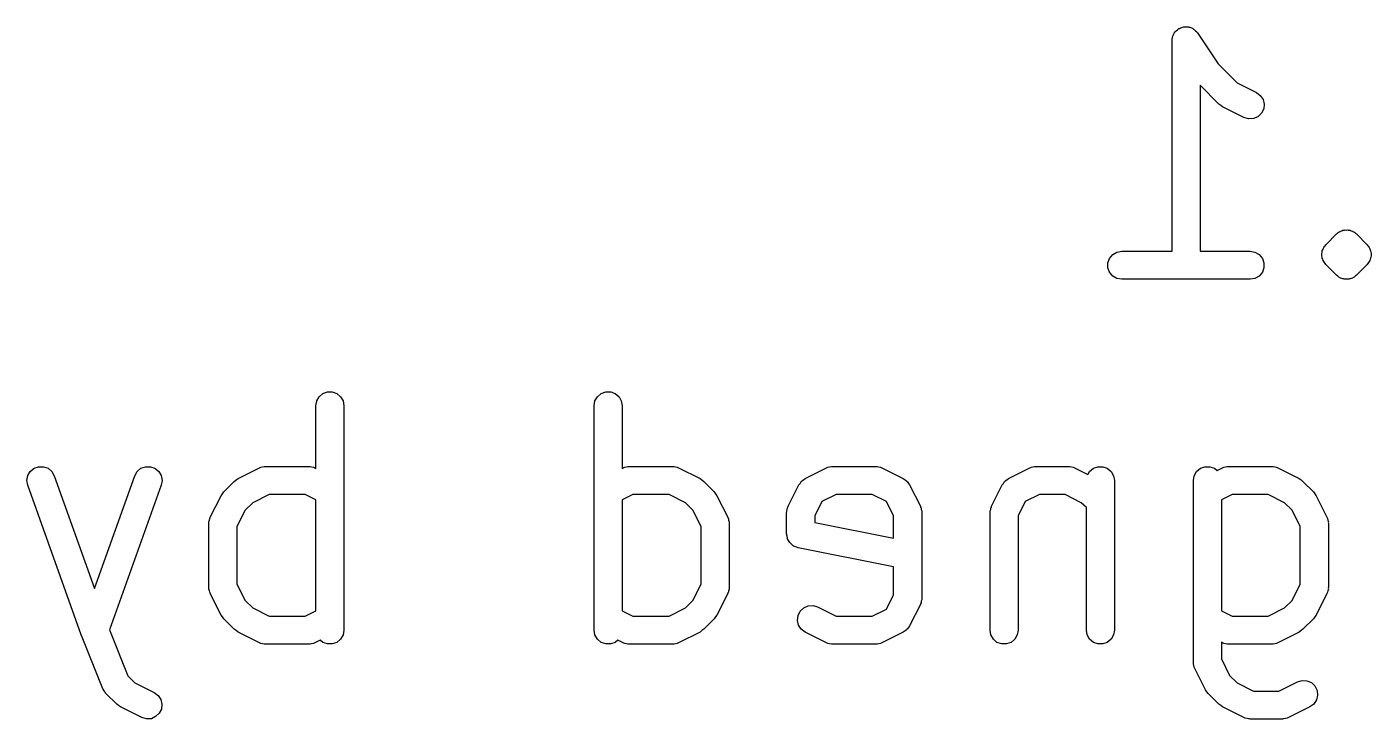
# Model space of a CAD drawing. Extents: x 61 to 194, y -144 to -63.
# Drawn here: x 106.49 to 112.48, y -123.16 to -120.08 of the extents above; entities that cross this region are included whole.
import ezdxf

# ---------------------------------------------------------------- set-up
doc = ezdxf.new("R2010")
doc.units = 0
doc.header["$MEASUREMENT"] = 0
doc.layers.add('BLACK', color=7, linetype='CONTINUOUS')

msp = doc.modelspace()

# ---------------------------------------------------------------- linework, layer by layer
at = {"layer": 'BLACK', "linetype": 'CONTINUOUS'}
for p, q in [((111.593, -120.119), (111.595, -120.116)), ((111.595, -120.116), (111.596, -120.112)), ((111.596, -120.112), (111.6, -120.106)), ((111.6, -120.106), (111.604, -120.1)), ((111.604, -120.1), (111.607, -120.097)), ((111.607, -120.097), (111.609, -120.095)), ((111.609, -120.095), (111.615, -120.091)), ((111.615, -120.091), (111.621, -120.086)), ((111.621, -120.086), (111.624, -120.085)), ((111.624, -120.085), (111.627, -120.083)), ((111.627, -120.083), (111.634, -120.081)), ((111.634, -120.081), (111.641, -120.078)), ((111.641, -120.078), (111.645, -120.078)), ((111.645, -120.078), (111.648, -120.078)), ((111.648, -120.078), (111.655, -120.078)), ((111.655, -120.078), (111.663, -120.078)), ((111.663, -120.078), (111.666, -120.08)), ((111.666, -120.08), (111.67, -120.08)), ((111.67, -120.08), (111.676, -120.083)), ((111.676, -120.083), (111.683, -120.086)), ((111.683, -120.086), (111.686, -120.088)), ((111.686, -120.088), (111.689, -120.09)), ((111.689, -120.09), (111.694, -120.095)), ((111.694, -120.095), (111.7, -120.1)), ((111.7, -120.1), (111.702, -120.103)), ((111.702, -120.103), (111.704, -120.105)), ((111.704, -120.105), (111.796, -120.243)), ((111.59, -120.133), (111.592, -120.126)), ((111.59, -120.136), (111.59, -120.133)), ((111.59, -120.14), (111.59, -120.136)), ((111.59, -121.077), (111.59, -120.14)), ((111.592, -120.126), (111.593, -120.119)), ((111.796, -120.243), (111.88, -120.327)), ((111.798, -120.422), (111.715, -120.338)), ((111.715, -120.338), (111.715, -121.077)), ((111.88, -120.327), (111.966, -120.37)), ((111.966, -120.37), (111.983, -120.383)), ((111.983, -120.383), (111.995, -120.401)), ((111.995, -120.401), (112, -120.422)), ((111.807, -120.428), (111.798, -120.422)), ((111.815, -120.434), (111.807, -120.428)), ((111.91, -120.481), (111.815, -120.434)), ((111.988, -120.463), (111.972, -120.478)), ((111.998, -120.443), (111.988, -120.463)), ((112, -120.422), (111.998, -120.443)), ((111.931, -120.488), (111.91, -120.481)), ((111.952, -120.486), (111.931, -120.488)), ((111.972, -120.478), (111.952, -120.486)), ((112.275, -121.048), (112.322, -121)), ((112.322, -121), (112.327, -120.997)), ((112.327, -120.997), (112.331, -120.993)), ((112.331, -120.993), (112.333, -120.992)), ((112.333, -120.992), (112.335, -120.991)), ((112.335, -120.991), (112.338, -120.99)), ((112.338, -120.99), (112.34, -120.988)), ((112.34, -120.988), (112.345, -120.987)), ((112.345, -120.987), (112.35, -120.984)), ((112.35, -120.984), (112.353, -120.984)), ((112.353, -120.984), (112.356, -120.983)), ((112.356, -120.983), (112.358, -120.983)), ((112.358, -120.983), (112.361, -120.982)), ((112.361, -120.982), (112.366, -120.983)), ((112.366, -120.983), (112.372, -120.982)), ((112.372, -120.982), (112.374, -120.983)), ((112.374, -120.983), (112.377, -120.983)), ((112.377, -120.983), (112.38, -120.984)), ((112.38, -120.984), (112.383, -120.984)), ((112.383, -120.984), (112.387, -120.987)), ((112.387, -120.987), (112.393, -120.988)), ((112.393, -120.988), (112.395, -120.99)), ((112.395, -120.99), (112.398, -120.991)), ((112.398, -120.991), (112.4, -120.992)), ((112.4, -120.992), (112.402, -120.993)), ((112.402, -120.993), (112.406, -120.997)), ((112.406, -120.997), (112.411, -121)), ((112.411, -121), (112.458, -121.048)), ((112.258, -121.076), (112.261, -121.071)), ((112.261, -121.071), (112.262, -121.066)), ((112.262, -121.066), (112.265, -121.061)), ((112.265, -121.061), (112.268, -121.056)), ((112.268, -121.056), (112.271, -121.053)), ((112.271, -121.053), (112.275, -121.048)), ((112.458, -121.048), (112.461, -121.053)), ((112.461, -121.053), (112.465, -121.056)), ((112.465, -121.056), (112.467, -121.061)), ((112.467, -121.061), (112.471, -121.066)), ((112.471, -121.066), (112.472, -121.071)), ((112.472, -121.071), (112.474, -121.076)), ((111.305, -121.129), (111.312, -121.109)), ((111.305, -121.151), (111.305, -121.129)), ((111.312, -121.109), (111.326, -121.092)), ((111.326, -121.092), (111.345, -121.081)), ((111.345, -121.081), (111.366, -121.077)), ((111.366, -121.077), (111.59, -121.077)), ((111.715, -121.077), (111.938, -121.077)), ((111.938, -121.077), (111.959, -121.081)), ((111.959, -121.081), (111.978, -121.092)), ((111.978, -121.092), (111.992, -121.109)), ((111.992, -121.109), (111.999, -121.129)), ((111.999, -121.129), (111.999, -121.151)), ((112.256, -121.087), (112.258, -121.082)), ((112.257, -121.092), (112.256, -121.087)), ((112.256, -121.098), (112.257, -121.092)), ((112.258, -121.103), (112.256, -121.098)), ((112.258, -121.082), (112.258, -121.076)), ((112.258, -121.108), (112.258, -121.103)), ((112.261, -121.113), (112.258, -121.108)), ((112.262, -121.119), (112.261, -121.113)), ((112.265, -121.123), (112.262, -121.119)), ((112.268, -121.128), (112.265, -121.123)), ((112.271, -121.132), (112.268, -121.128)), ((112.275, -121.136), (112.271, -121.132)), ((112.461, -121.132), (112.458, -121.136)), ((112.465, -121.128), (112.461, -121.132)), ((112.467, -121.123), (112.465, -121.128)), ((112.471, -121.119), (112.467, -121.123)), ((112.472, -121.113), (112.471, -121.119)), ((112.474, -121.108), (112.472, -121.113)), ((112.474, -121.076), (112.475, -121.082)), ((112.475, -121.103), (112.474, -121.108)), ((112.475, -121.082), (112.476, -121.087)), ((112.476, -121.098), (112.475, -121.103)), ((112.476, -121.087), (112.476, -121.092)), ((112.476, -121.092), (112.476, -121.098)), ((111.312, -121.171), (111.305, -121.151)), ((111.326, -121.188), (111.312, -121.171)), ((111.345, -121.199), (111.326, -121.188)), ((111.978, -121.188), (111.959, -121.199)), ((111.992, -121.171), (111.978, -121.188)), ((111.999, -121.151), (111.992, -121.171)), ((112.322, -121.184), (112.275, -121.136)), ((112.327, -121.187), (112.322, -121.184)), ((112.331, -121.191), (112.327, -121.187)), ((112.333, -121.192), (112.331, -121.191)), ((112.335, -121.194), (112.333, -121.192)), ((112.338, -121.195), (112.335, -121.194)), ((112.34, -121.197), (112.338, -121.195)), ((112.395, -121.195), (112.393, -121.197)), ((112.398, -121.194), (112.395, -121.195)), ((112.4, -121.192), (112.398, -121.194)), ((112.402, -121.191), (112.4, -121.192)), ((112.406, -121.187), (112.402, -121.191)), ((112.411, -121.184), (112.406, -121.187)), ((112.458, -121.136), (112.411, -121.184)), ((111.366, -121.202), (111.345, -121.199)), ((111.938, -121.202), (111.366, -121.202)), ((111.959, -121.199), (111.938, -121.202)), ((112.345, -121.198), (112.34, -121.197)), ((112.35, -121.2), (112.345, -121.198)), ((112.353, -121.2), (112.35, -121.2)), ((112.356, -121.201), (112.353, -121.2)), ((112.358, -121.201), (112.356, -121.201)), ((112.361, -121.202), (112.358, -121.201)), ((112.366, -121.202), (112.361, -121.202)), ((112.372, -121.202), (112.366, -121.202)), ((112.374, -121.201), (112.372, -121.202)), ((112.377, -121.201), (112.374, -121.201)), ((112.38, -121.2), (112.377, -121.201)), ((112.383, -121.2), (112.38, -121.2)), ((112.387, -121.198), (112.383, -121.2)), ((112.393, -121.197), (112.387, -121.198)), ((107.784, -121.744), (107.795, -121.725)), ((107.795, -121.725), (107.811, -121.711)), ((107.811, -121.711), (107.832, -121.703)), ((107.832, -121.703), (107.853, -121.703)), ((107.853, -121.703), (107.874, -121.711)), ((107.874, -121.711), (107.89, -121.725)), ((107.89, -121.725), (107.901, -121.744)), ((109.022, -121.744), (109.033, -121.725)), ((109.033, -121.725), (109.049, -121.711)), ((109.049, -121.711), (109.07, -121.703)), ((109.07, -121.703), (109.092, -121.703)), ((109.092, -121.703), (109.112, -121.711)), ((109.112, -121.711), (109.129, -121.725)), ((109.129, -121.725), (109.139, -121.744)), ((107.78, -121.765), (107.784, -121.744)), ((107.78, -122.045), (107.78, -121.765)), ((107.901, -121.744), (107.905, -121.765)), ((107.905, -121.765), (107.905, -122.765)), ((109.018, -121.765), (109.022, -121.744)), ((109.018, -122.765), (109.018, -121.765)), ((109.139, -121.744), (109.143, -121.765)), ((109.143, -121.765), (109.143, -122.045)), ((106.494, -122.098), (106.498, -122.076)), ((106.498, -122.076), (106.509, -122.058)), ((106.509, -122.058), (106.526, -122.044)), ((106.526, -122.044), (106.546, -122.037)), ((106.546, -122.037), (106.568, -122.037)), ((106.568, -122.037), (106.588, -122.044)), ((106.588, -122.044), (106.605, -122.058)), ((106.605, -122.058), (106.616, -122.077)), ((106.616, -122.077), (106.795, -122.579)), ((106.795, -122.579), (106.974, -122.077)), ((106.974, -122.077), (106.985, -122.058)), ((106.985, -122.058), (107.001, -122.044)), ((107.001, -122.044), (107.022, -122.037)), ((107.022, -122.037), (107.044, -122.037)), ((107.044, -122.037), (107.064, -122.044)), ((107.064, -122.044), (107.081, -122.058)), ((107.081, -122.058), (107.092, -122.076)), ((107.092, -122.076), (107.096, -122.098)), ((107.426, -122.096), (107.434, -122.09)), ((107.434, -122.09), (107.529, -122.042)), ((107.529, -122.042), (107.532, -122.041)), ((107.532, -122.041), (107.535, -122.039)), ((107.535, -122.039), (107.543, -122.038)), ((107.543, -122.038), (107.55, -122.036)), ((107.55, -122.036), (107.553, -122.036)), ((107.553, -122.036), (107.557, -122.036)), ((107.557, -122.036), (107.747, -122.036)), ((107.747, -122.036), (107.751, -122.036)), ((107.751, -122.036), (107.754, -122.036)), ((107.754, -122.036), (107.761, -122.038)), ((107.761, -122.038), (107.769, -122.039)), ((107.769, -122.039), (107.772, -122.041)), ((107.772, -122.041), (107.775, -122.042)), ((107.775, -122.042), (107.78, -122.045)), ((109.143, -122.045), (109.148, -122.042)), ((109.148, -122.042), (109.151, -122.041)), ((109.151, -122.041), (109.155, -122.039)), ((109.155, -122.039), (109.162, -122.038)), ((109.162, -122.038), (109.169, -122.036)), ((109.169, -122.036), (109.172, -122.036)), ((109.172, -122.036), (109.176, -122.036)), ((109.176, -122.036), (109.366, -122.036)), ((109.366, -122.036), (109.37, -122.036)), ((109.37, -122.036), (109.374, -122.036)), ((109.374, -122.036), (109.381, -122.038)), ((109.381, -122.038), (109.388, -122.039)), ((109.388, -122.039), (109.391, -122.041)), ((109.391, -122.041), (109.394, -122.042)), ((109.394, -122.042), (109.49, -122.09)), ((109.49, -122.09), (109.498, -122.096)), ((109.95, -122.095), (109.957, -122.09)), ((109.957, -122.09), (110.053, -122.042)), ((110.053, -122.042), (110.056, -122.041)), ((110.056, -122.041), (110.059, -122.039)), ((110.059, -122.039), (110.066, -122.038)), ((110.066, -122.038), (110.074, -122.036)), ((110.074, -122.036), (110.077, -122.036)), ((110.077, -122.036), (110.081, -122.036)), ((110.081, -122.036), (110.271, -122.036)), ((110.271, -122.036), (110.275, -122.036)), ((110.275, -122.036), (110.278, -122.036)), ((110.278, -122.036), (110.285, -122.038)), ((110.285, -122.038), (110.293, -122.039)), ((110.293, -122.039), (110.296, -122.041)), ((110.296, -122.041), (110.299, -122.042)), ((110.299, -122.042), (110.394, -122.09)), ((110.394, -122.09), (110.402, -122.095)), ((110.855, -122.095), (110.862, -122.09)), ((110.862, -122.09), (110.957, -122.042)), ((110.957, -122.042), (110.961, -122.041)), ((110.961, -122.041), (110.964, -122.039)), ((110.964, -122.039), (110.971, -122.038)), ((110.971, -122.038), (110.978, -122.036)), ((110.978, -122.036), (110.982, -122.036)), ((110.982, -122.036), (110.985, -122.036)), ((110.985, -122.036), (111.128, -122.036)), ((111.128, -122.036), (111.132, -122.036)), ((111.132, -122.036), (111.135, -122.036)), ((111.135, -122.036), (111.142, -122.038)), ((111.142, -122.038), (111.15, -122.039)), ((111.15, -122.039), (111.153, -122.041)), ((111.153, -122.041), (111.156, -122.042)), ((111.156, -122.042), (111.215, -122.072)), ((111.215, -122.072), (111.223, -122.058)), ((111.223, -122.058), (111.24, -122.044)), ((111.24, -122.044), (111.26, -122.037)), ((111.26, -122.037), (111.282, -122.037)), ((111.282, -122.037), (111.302, -122.044)), ((111.302, -122.044), (111.319, -122.058)), ((111.319, -122.058), (111.33, -122.077)), ((111.33, -122.077), (111.334, -122.098)), ((111.685, -122.098), (111.689, -122.077)), ((111.689, -122.077), (111.699, -122.058)), ((111.699, -122.058), (111.716, -122.044)), ((111.716, -122.044), (111.736, -122.037)), ((111.736, -122.037), (111.758, -122.037)), ((111.758, -122.037), (111.779, -122.044)), ((111.779, -122.044), (111.791, -122.054)), ((111.791, -122.054), (111.815, -122.042)), ((111.815, -122.042), (111.818, -122.041)), ((111.818, -122.041), (111.821, -122.039)), ((111.821, -122.039), (111.828, -122.038)), ((111.828, -122.038), (111.835, -122.036)), ((111.835, -122.036), (111.839, -122.036)), ((111.839, -122.036), (111.843, -122.036)), ((111.843, -122.036), (112.033, -122.036)), ((112.033, -122.036), (112.037, -122.036)), ((112.037, -122.036), (112.04, -122.036)), ((112.04, -122.036), (112.047, -122.038)), ((112.047, -122.038), (112.054, -122.039)), ((112.054, -122.039), (112.058, -122.041)), ((112.058, -122.041), (112.061, -122.042)), ((112.061, -122.042), (112.156, -122.09)), ((112.156, -122.09), (112.164, -122.096)), ((106.498, -122.119), (106.494, -122.098)), ((106.736, -122.786), (106.498, -122.119)), ((107.092, -122.119), (106.862, -122.764)), ((107.096, -122.098), (107.092, -122.119)), ((107.364, -122.157), (107.37, -122.149)), ((107.37, -122.149), (107.417, -122.102)), ((107.417, -122.102), (107.426, -122.096)), ((109.498, -122.096), (109.506, -122.102)), ((109.506, -122.102), (109.553, -122.149)), ((109.553, -122.149), (109.559, -122.157)), ((109.882, -122.213), (109.93, -122.118)), ((109.93, -122.118), (109.935, -122.111)), ((109.935, -122.111), (109.94, -122.103)), ((109.94, -122.103), (109.941, -122.102)), ((109.941, -122.102), (109.942, -122.1)), ((109.942, -122.1), (109.95, -122.095)), ((110.402, -122.095), (110.409, -122.1)), ((110.409, -122.1), (110.41, -122.102)), ((110.41, -122.102), (110.412, -122.103)), ((110.412, -122.103), (110.417, -122.111)), ((110.417, -122.111), (110.422, -122.118)), ((110.422, -122.118), (110.47, -122.213)), ((110.787, -122.213), (110.834, -122.118)), ((110.834, -122.118), (110.84, -122.111)), ((110.84, -122.111), (110.845, -122.103)), ((110.845, -122.103), (110.846, -122.102)), ((110.846, -122.102), (110.847, -122.1)), ((110.847, -122.1), (110.855, -122.095)), ((111.334, -122.098), (111.334, -122.765)), ((111.685, -122.908), (111.685, -122.098)), ((112.164, -122.096), (112.172, -122.102)), ((112.172, -122.102), (112.22, -122.149)), ((112.22, -122.149), (112.226, -122.157)), ((107.31, -122.261), (107.358, -122.166)), ((107.358, -122.166), (107.364, -122.157)), ((107.499, -122.197), (107.465, -122.23)), ((107.572, -122.161), (107.499, -122.197)), ((107.733, -122.161), (107.572, -122.161)), ((107.78, -122.184), (107.733, -122.161)), ((107.78, -122.679), (107.78, -122.184)), ((109.191, -122.161), (109.143, -122.184)), ((109.143, -122.184), (109.143, -122.679)), ((109.352, -122.161), (109.191, -122.161)), ((109.425, -122.197), (109.352, -122.161)), ((109.458, -122.23), (109.425, -122.197)), ((109.559, -122.157), (109.565, -122.166)), ((109.565, -122.166), (109.613, -122.261)), ((110.032, -122.192), (110, -122.256)), ((110.095, -122.161), (110.032, -122.192)), ((110.256, -122.161), (110.095, -122.161)), ((110.32, -122.192), (110.256, -122.161)), ((110.351, -122.256), (110.32, -122.192)), ((110.937, -122.192), (110.905, -122.256)), ((111, -122.161), (110.937, -122.192)), ((111.114, -122.161), (111, -122.161)), ((111.186, -122.197), (111.114, -122.161)), ((111.209, -122.219), (111.186, -122.197)), ((111.857, -122.161), (111.81, -122.184)), ((111.81, -122.184), (111.81, -122.679)), ((112.018, -122.161), (111.857, -122.161)), ((112.091, -122.197), (112.018, -122.161)), ((112.125, -122.23), (112.091, -122.197)), ((112.226, -122.157), (112.232, -122.166)), ((112.232, -122.166), (112.279, -122.261)), ((107.306, -122.275), (107.308, -122.267)), ((107.308, -122.267), (107.309, -122.264)), ((107.309, -122.264), (107.31, -122.261)), ((107.465, -122.23), (107.429, -122.303)), ((109.494, -122.303), (109.458, -122.23)), ((109.613, -122.261), (109.614, -122.264)), ((109.614, -122.264), (109.616, -122.267)), ((109.616, -122.267), (109.617, -122.275)), ((109.875, -122.241), (109.876, -122.238)), ((109.875, -122.336), (109.875, -122.241)), ((109.876, -122.234), (109.878, -122.227)), ((109.876, -122.238), (109.876, -122.234)), ((109.878, -122.227), (109.879, -122.22)), ((109.879, -122.22), (109.881, -122.217)), ((109.881, -122.217), (109.882, -122.213)), ((110, -122.256), (110, -122.285)), ((110.351, -122.355), (110.351, -122.256)), ((110.47, -122.213), (110.471, -122.217)), ((110.471, -122.217), (110.473, -122.22)), ((110.473, -122.22), (110.474, -122.227)), ((110.474, -122.227), (110.476, -122.234)), ((110.476, -122.234), (110.476, -122.238)), ((110.476, -122.238), (110.476, -122.241)), ((110.476, -122.241), (110.476, -122.622)), ((110.78, -122.234), (110.783, -122.227)), ((110.781, -122.238), (110.78, -122.234)), ((110.78, -122.241), (110.781, -122.238)), ((110.78, -122.765), (110.78, -122.241)), ((110.783, -122.227), (110.784, -122.22)), ((110.784, -122.22), (110.786, -122.217)), ((110.786, -122.217), (110.787, -122.213)), ((110.905, -122.256), (110.905, -122.765)), ((111.209, -122.765), (111.209, -122.219)), ((112.161, -122.303), (112.125, -122.23)), ((112.279, -122.261), (112.28, -122.264)), ((112.28, -122.264), (112.282, -122.267)), ((112.282, -122.267), (112.284, -122.275)), ((107.304, -122.282), (107.306, -122.275)), ((107.304, -122.285), (107.304, -122.282)), ((107.304, -122.289), (107.304, -122.285)), ((107.304, -122.574), (107.304, -122.289)), ((107.429, -122.303), (107.429, -122.56)), ((109.494, -122.56), (109.494, -122.303)), ((109.617, -122.275), (109.619, -122.282)), ((109.619, -122.282), (109.619, -122.285)), ((109.619, -122.285), (109.619, -122.289)), ((109.619, -122.289), (109.619, -122.574)), ((110, -122.285), (110.351, -122.355)), ((112.161, -122.56), (112.161, -122.303)), ((112.284, -122.275), (112.286, -122.282)), ((112.286, -122.282), (112.285, -122.285)), ((112.285, -122.285), (112.286, -122.289)), ((112.286, -122.289), (112.286, -122.574)), ((109.877, -122.346), (109.875, -122.336)), ((109.879, -122.356), (109.877, -122.346)), ((109.879, -122.357), (109.879, -122.356)), ((109.879, -122.358), (109.879, -122.357)), ((109.884, -122.366), (109.879, -122.358)), ((109.889, -122.375), (109.884, -122.366)), ((109.89, -122.376), (109.889, -122.375)), ((109.898, -122.383), (109.89, -122.376)), ((109.89, -122.376), (109.89, -122.376)), ((109.905, -122.39), (109.898, -122.383)), ((109.906, -122.39), (109.905, -122.39)), ((109.907, -122.39), (109.906, -122.39)), ((109.916, -122.394), (109.907, -122.39)), ((109.926, -122.398), (109.916, -122.394)), ((110.351, -122.483), (109.926, -122.398)), ((110.351, -122.607), (110.351, -122.483)), ((107.429, -122.56), (107.465, -122.633)), ((109.458, -122.633), (109.494, -122.56)), ((112.125, -122.633), (112.161, -122.56)), ((107.304, -122.578), (107.304, -122.574)), ((107.304, -122.582), (107.304, -122.578)), ((107.306, -122.589), (107.304, -122.582)), ((107.308, -122.596), (107.306, -122.589)), ((107.309, -122.599), (107.308, -122.596)), ((107.31, -122.602), (107.309, -122.599)), ((107.358, -122.698), (107.31, -122.602)), ((109.613, -122.602), (109.565, -122.698)), ((109.614, -122.599), (109.613, -122.602)), ((109.616, -122.596), (109.614, -122.599)), ((109.617, -122.589), (109.616, -122.596)), ((109.619, -122.582), (109.617, -122.589)), ((109.619, -122.574), (109.619, -122.578)), ((109.619, -122.578), (109.619, -122.582)), ((110.32, -122.671), (110.351, -122.607)), ((110.476, -122.629), (110.474, -122.636)), ((110.476, -122.622), (110.476, -122.626)), ((110.476, -122.626), (110.476, -122.629)), ((112.279, -122.602), (112.232, -122.698)), ((112.28, -122.599), (112.279, -122.602)), ((112.282, -122.596), (112.28, -122.599)), ((112.284, -122.589), (112.282, -122.596)), ((112.286, -122.582), (112.284, -122.589)), ((112.286, -122.574), (112.285, -122.578)), ((112.285, -122.578), (112.286, -122.582)), ((107.465, -122.633), (107.499, -122.666)), ((107.499, -122.666), (107.572, -122.702)), ((107.733, -122.702), (107.78, -122.679)), ((109.143, -122.679), (109.191, -122.702)), ((109.352, -122.702), (109.425, -122.666)), ((109.425, -122.666), (109.458, -122.633)), ((109.926, -122.699), (109.935, -122.68)), ((109.935, -122.68), (109.951, -122.665)), ((109.951, -122.665), (109.971, -122.656)), ((109.971, -122.656), (109.993, -122.655)), ((109.993, -122.655), (110.013, -122.661)), ((110.013, -122.661), (110.095, -122.702)), ((110.256, -122.702), (110.32, -122.671)), ((110.47, -122.65), (110.422, -122.745)), ((110.471, -122.647), (110.47, -122.65)), ((110.473, -122.643), (110.471, -122.647)), ((110.474, -122.636), (110.473, -122.643)), ((111.81, -122.679), (111.857, -122.702)), ((112.018, -122.702), (112.091, -122.666)), ((112.091, -122.666), (112.125, -122.633)), ((107.364, -122.706), (107.358, -122.698)), ((107.37, -122.714), (107.364, -122.706)), ((107.417, -122.761), (107.37, -122.714)), ((107.572, -122.702), (107.733, -122.702)), ((109.191, -122.702), (109.352, -122.702)), ((109.553, -122.714), (109.506, -122.761)), ((109.559, -122.706), (109.553, -122.714)), ((109.565, -122.698), (109.559, -122.706)), ((109.923, -122.721), (109.926, -122.699)), ((109.928, -122.742), (109.923, -122.721)), ((109.94, -122.76), (109.928, -122.742)), ((110.095, -122.702), (110.256, -122.702)), ((110.422, -122.745), (110.417, -122.753)), ((111.857, -122.702), (112.018, -122.702)), ((112.22, -122.714), (112.172, -122.761)), ((112.226, -122.706), (112.22, -122.714)), ((112.232, -122.698), (112.226, -122.706)), ((106.736, -122.787), (106.736, -122.786)), ((106.736, -122.786), (106.736, -122.786)), ((106.737, -122.787), (106.736, -122.787)), ((106.737, -122.788), (106.737, -122.787)), ((106.832, -123.026), (106.737, -122.788)), ((106.862, -122.764), (106.943, -122.968)), ((107.426, -122.767), (107.417, -122.761)), ((107.434, -122.773), (107.426, -122.767)), ((107.529, -122.821), (107.434, -122.773)), ((107.799, -122.809), (107.775, -122.821)), ((107.811, -122.819), (107.799, -122.809)), ((107.89, -122.805), (107.874, -122.819)), ((107.901, -122.786), (107.89, -122.805)), ((107.905, -122.765), (107.901, -122.786)), ((109.022, -122.786), (109.018, -122.765)), ((109.033, -122.805), (109.022, -122.786)), ((109.049, -122.819), (109.033, -122.805)), ((109.124, -122.809), (109.112, -122.819)), ((109.148, -122.821), (109.124, -122.809)), ((109.49, -122.773), (109.394, -122.821)), ((109.498, -122.767), (109.49, -122.773)), ((109.506, -122.761), (109.498, -122.767)), ((109.957, -122.773), (109.94, -122.76)), ((110.053, -122.821), (109.957, -122.773)), ((110.394, -122.773), (110.299, -122.821)), ((110.402, -122.768), (110.394, -122.773)), ((110.409, -122.763), (110.402, -122.768)), ((110.41, -122.761), (110.409, -122.763)), ((110.412, -122.76), (110.41, -122.761)), ((110.417, -122.753), (110.412, -122.76)), ((110.784, -122.786), (110.78, -122.765)), ((110.795, -122.805), (110.784, -122.786)), ((110.811, -122.819), (110.795, -122.805)), ((110.89, -122.805), (110.874, -122.819)), ((110.901, -122.786), (110.89, -122.805)), ((110.905, -122.765), (110.901, -122.786)), ((111.212, -122.786), (111.209, -122.765)), ((111.223, -122.805), (111.212, -122.786)), ((111.24, -122.819), (111.223, -122.805)), ((111.319, -122.805), (111.302, -122.819)), ((111.33, -122.786), (111.319, -122.805)), ((111.334, -122.765), (111.33, -122.786)), ((112.156, -122.773), (112.061, -122.821)), ((112.164, -122.767), (112.156, -122.773)), ((112.172, -122.761), (112.164, -122.767)), ((107.532, -122.822), (107.529, -122.821)), ((107.535, -122.824), (107.532, -122.822)), ((107.543, -122.825), (107.535, -122.824)), ((107.55, -122.827), (107.543, -122.825)), ((107.553, -122.827), (107.55, -122.827)), ((107.557, -122.827), (107.553, -122.827)), ((107.747, -122.827), (107.557, -122.827)), ((107.751, -122.827), (107.747, -122.827)), ((107.754, -122.827), (107.751, -122.827)), ((107.761, -122.825), (107.754, -122.827)), ((107.769, -122.824), (107.761, -122.825)), ((107.772, -122.822), (107.769, -122.824)), ((107.775, -122.821), (107.772, -122.822)), ((107.832, -122.826), (107.811, -122.819)), ((107.853, -122.826), (107.832, -122.826)), ((107.874, -122.819), (107.853, -122.826)), ((109.07, -122.826), (109.049, -122.819)), ((109.092, -122.826), (109.07, -122.826)), ((109.112, -122.819), (109.092, -122.826)), ((109.151, -122.822), (109.148, -122.821)), ((109.155, -122.824), (109.151, -122.822)), ((109.162, -122.825), (109.155, -122.824)), ((109.169, -122.827), (109.162, -122.825)), ((109.172, -122.827), (109.169, -122.827)), ((109.176, -122.827), (109.172, -122.827)), ((109.366, -122.827), (109.176, -122.827)), ((109.37, -122.827), (109.366, -122.827)), ((109.374, -122.827), (109.37, -122.827)), ((109.381, -122.825), (109.374, -122.827)), ((109.388, -122.824), (109.381, -122.825)), ((109.391, -122.822), (109.388, -122.824)), ((109.394, -122.821), (109.391, -122.822)), ((110.056, -122.822), (110.053, -122.821)), ((110.059, -122.824), (110.056, -122.822)), ((110.066, -122.825), (110.059, -122.824)), ((110.074, -122.827), (110.066, -122.825)), ((110.077, -122.827), (110.074, -122.827)), ((110.081, -122.827), (110.077, -122.827)), ((110.271, -122.827), (110.081, -122.827)), ((110.275, -122.827), (110.271, -122.827)), ((110.278, -122.827), (110.275, -122.827)), ((110.285, -122.825), (110.278, -122.827)), ((110.293, -122.824), (110.285, -122.825)), ((110.296, -122.822), (110.293, -122.824)), ((110.299, -122.821), (110.296, -122.822)), ((110.832, -122.826), (110.811, -122.819)), ((110.853, -122.826), (110.832, -122.826)), ((110.874, -122.819), (110.853, -122.826)), ((111.26, -122.826), (111.24, -122.819)), ((111.282, -122.826), (111.26, -122.826)), ((111.302, -122.819), (111.282, -122.826)), ((111.815, -122.821), (111.81, -122.818)), ((111.81, -122.818), (111.81, -122.893)), ((111.818, -122.822), (111.815, -122.821)), ((111.821, -122.824), (111.818, -122.822)), ((111.828, -122.825), (111.821, -122.824)), ((111.835, -122.827), (111.828, -122.825)), ((111.839, -122.827), (111.835, -122.827)), ((111.843, -122.827), (111.839, -122.827)), ((112.033, -122.827), (111.843, -122.827)), ((112.037, -122.827), (112.033, -122.827)), ((112.04, -122.827), (112.037, -122.827)), ((112.047, -122.825), (112.04, -122.827)), ((112.054, -122.824), (112.047, -122.825)), ((112.058, -122.822), (112.054, -122.824)), ((112.061, -122.821), (112.058, -122.822)), ((111.685, -122.911), (111.685, -122.908)), ((111.685, -122.915), (111.685, -122.911)), ((111.687, -122.922), (111.685, -122.915)), ((111.689, -122.929), (111.687, -122.922)), ((111.69, -122.932), (111.689, -122.929)), ((111.81, -122.893), (111.846, -122.966)), ((106.943, -122.968), (106.975, -122.999)), ((111.691, -122.936), (111.69, -122.932)), ((111.739, -123.031), (111.691, -122.936)), ((111.846, -122.966), (111.88, -122.999)), ((112.148, -122.995), (112.169, -122.989)), ((112.169, -122.989), (112.19, -122.99)), ((106.833, -123.028), (106.832, -123.026)), ((106.834, -123.029), (106.833, -123.028)), ((106.839, -123.037), (106.834, -123.029)), ((106.844, -123.045), (106.839, -123.037)), ((106.845, -123.046), (106.844, -123.045)), ((106.846, -123.047), (106.845, -123.046)), ((106.894, -123.095), (106.846, -123.047)), ((106.975, -122.999), (107.061, -123.042)), ((107.061, -123.042), (107.078, -123.055)), ((111.745, -123.039), (111.739, -123.031)), ((111.751, -123.047), (111.745, -123.039)), ((111.798, -123.095), (111.751, -123.047)), ((111.88, -122.999), (111.953, -123.036)), ((111.953, -123.036), (112.066, -123.036)), ((112.066, -123.036), (112.148, -122.995)), ((112.19, -122.99), (112.21, -122.998)), ((112.21, -122.998), (112.226, -123.013)), ((112.226, -123.013), (112.236, -123.033)), ((112.236, -123.033), (112.238, -123.054)), ((106.902, -123.101), (106.894, -123.095)), ((106.91, -123.106), (106.902, -123.101)), ((107.005, -123.154), (106.91, -123.106)), ((107.078, -123.055), (107.09, -123.073)), ((107.09, -123.073), (107.095, -123.094)), ((107.095, -123.094), (107.093, -123.116)), ((111.807, -123.101), (111.798, -123.095)), ((111.815, -123.106), (111.807, -123.101)), ((111.91, -123.154), (111.815, -123.106)), ((112.204, -123.106), (112.109, -123.154)), ((112.221, -123.094), (112.204, -123.106)), ((112.233, -123.075), (112.221, -123.094)), ((112.238, -123.054), (112.233, -123.075)), ((107.026, -123.16), (107.005, -123.154)), ((107.048, -123.159), (107.026, -123.16)), ((107.067, -123.15), (107.048, -123.159)), ((107.083, -123.135), (107.067, -123.15)), ((107.093, -123.116), (107.083, -123.135)), ((111.913, -123.155), (111.91, -123.154)), ((111.916, -123.157), (111.913, -123.155)), ((111.924, -123.158), (111.916, -123.157)), ((111.931, -123.16), (111.924, -123.158)), ((111.934, -123.16), (111.931, -123.16)), ((111.938, -123.161), (111.934, -123.16)), ((112.081, -123.161), (111.938, -123.161)), ((112.084, -123.16), (112.081, -123.161)), ((112.088, -123.16), (112.084, -123.16)), ((112.095, -123.158), (112.088, -123.16)), ((112.102, -123.157), (112.095, -123.158)), ((112.105, -123.155), (112.102, -123.157)), ((112.109, -123.154), (112.105, -123.155))]:
    msp.add_line(p, q, dxfattribs=at)

doc.saveas('drawing.dxf')
